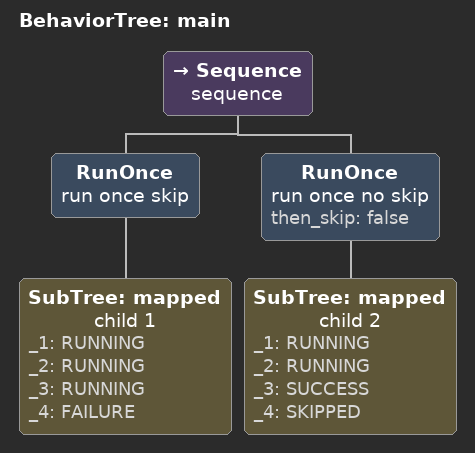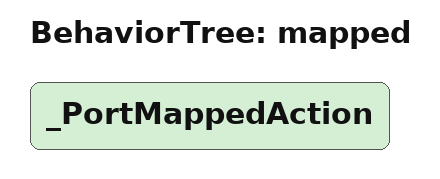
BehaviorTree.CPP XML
<?xml version="1.0" encoding="UTF-8"?>
<root BTCPP_format="4" main_tree_to_execute="main">
  <BehaviorTree ID="main">
    <Sequence name="sequence">
      <RunOnce name="run once skip">
        <SubTree ID="mapped" name="child 1" _1="RUNNING" _2="RUNNING" _3="RUNNING" _4="FAILURE" />
      </RunOnce>
      <RunOnce name="run once no skip" then_skip="false">
        <SubTree ID="mapped" name="child 2" _1="RUNNING" _2="RUNNING" _3="SUCCESS" _4="SKIPPED" />
      </RunOnce>
    </Sequence>
  </BehaviorTree>

  <BehaviorTree ID="mapped">
    <_PortMappedAction />
  </BehaviorTree>
</root>
